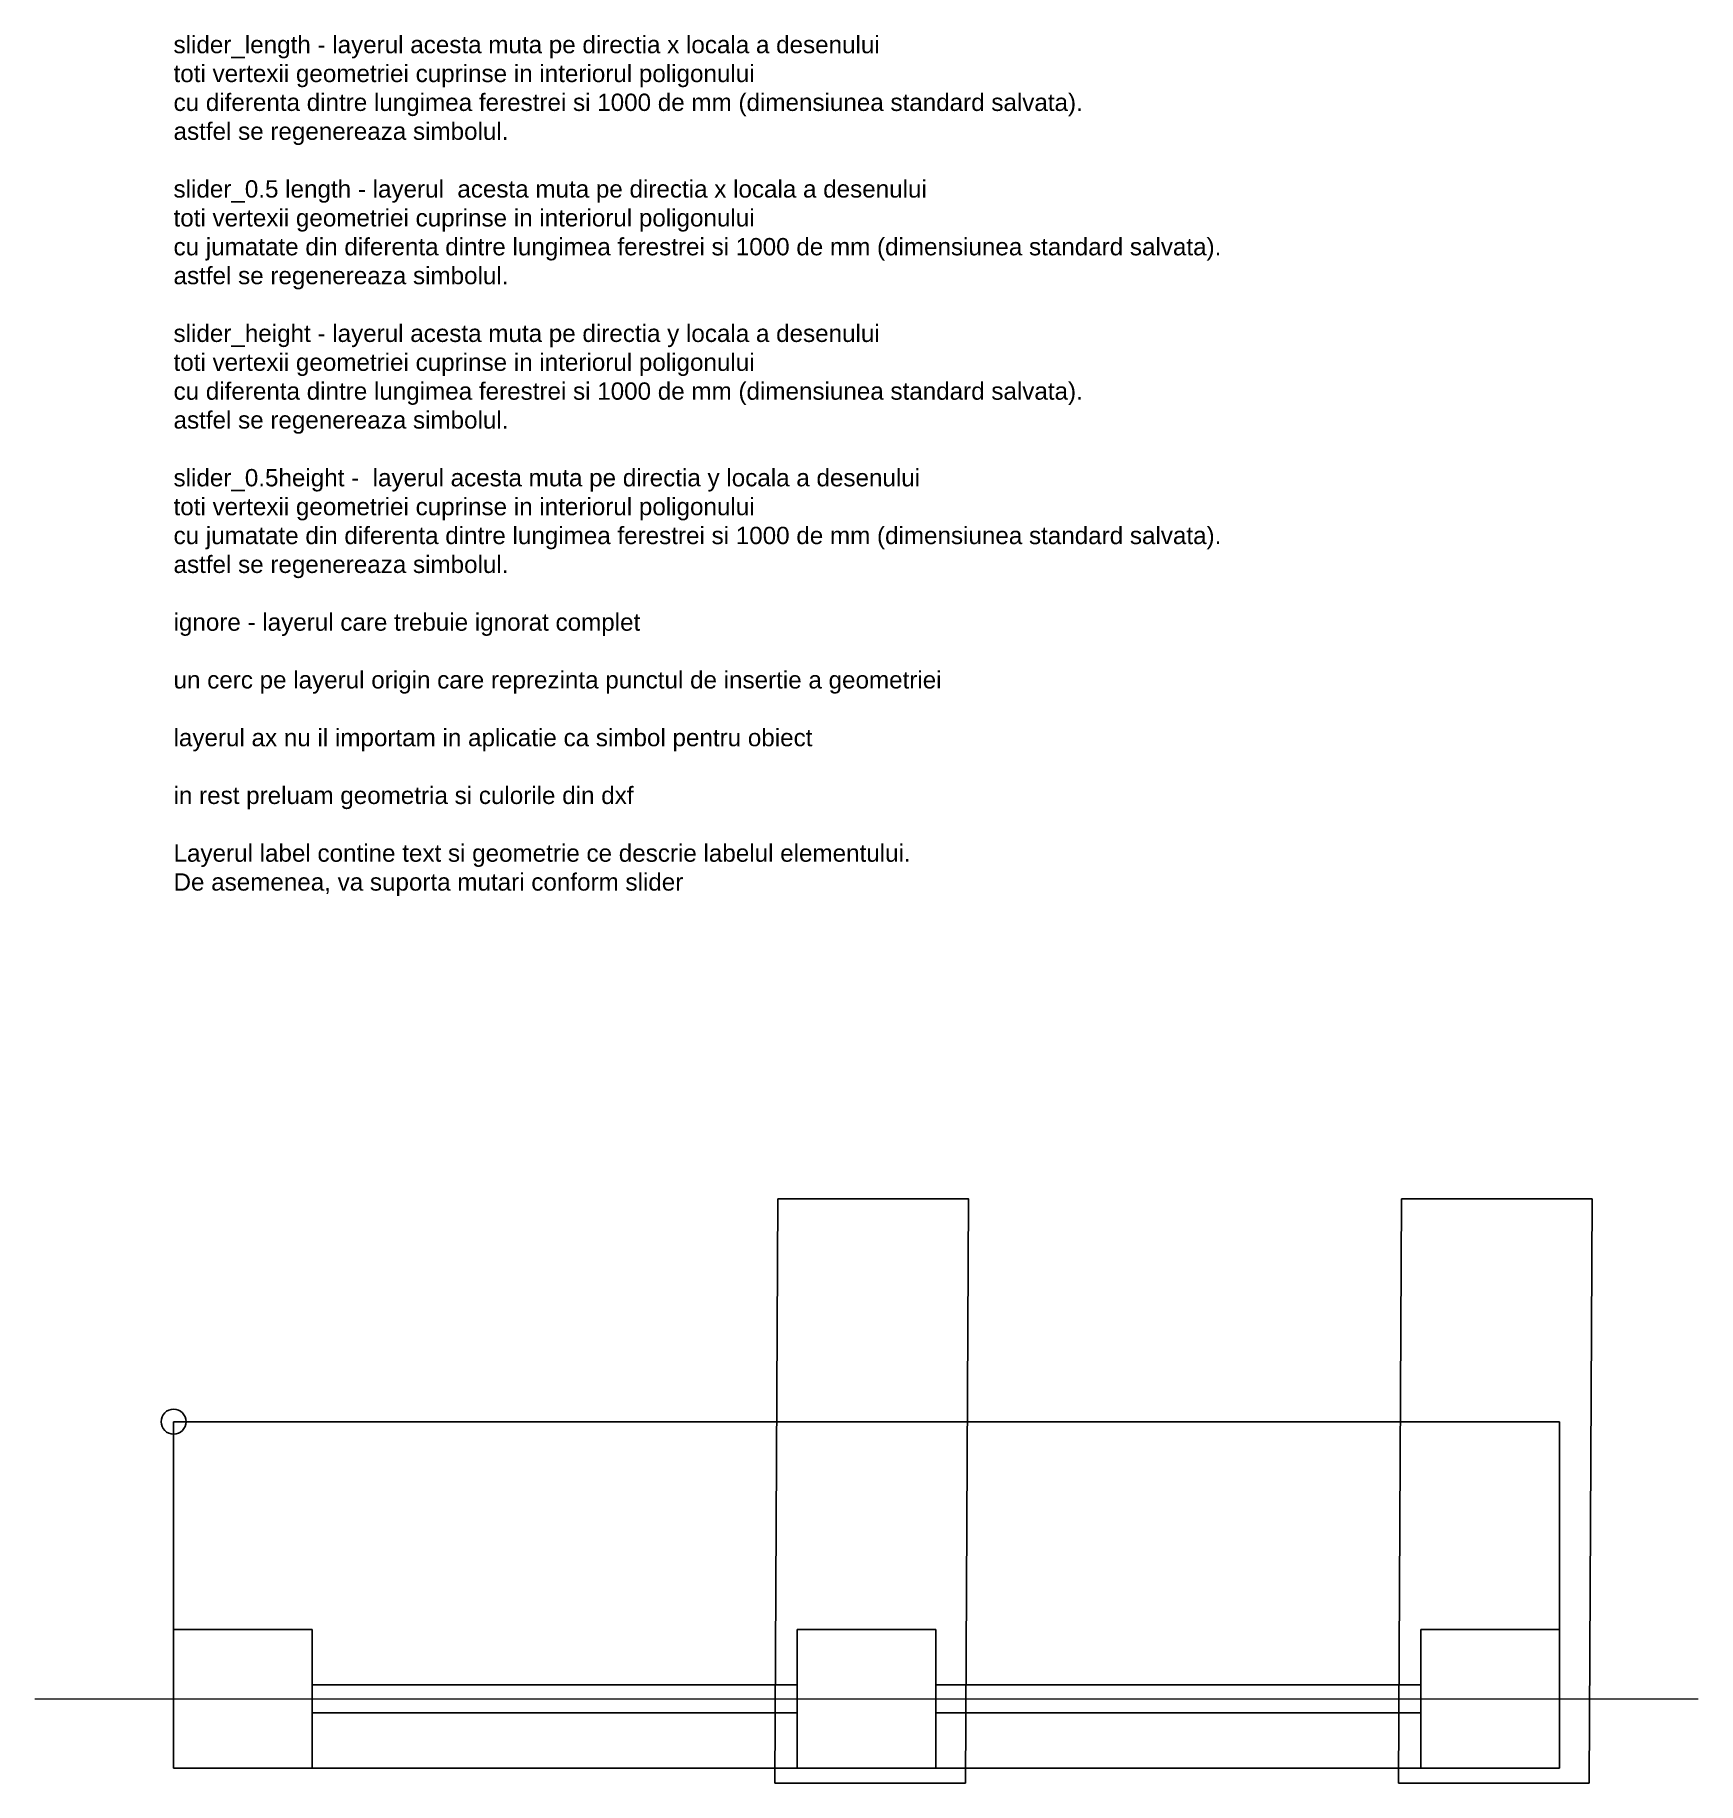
# Model space of a CAD drawing. Header units: millimetres. Extents: x -100 to 1100, y -261 to 1001.
import ezdxf

# ---------------------------------------------------------------- set-up
doc = ezdxf.new("R2010")
doc.units = ezdxf.units.MM
doc.layers.get('0').update_dxf_attribs({"color": 18, "lineweight": 25, "true_color": 0x000000})
doc.layers.add('ax', color=4, linetype='Continuous', lineweight=9)
doc.layers.add('slider_length', color=2, linetype='Continuous', lineweight=25)
for name, color, linetype, lineweight, true_color in [('frame', 18, 'Continuous', 25, 0x000000), ('glass', 18, 'Continuous', 25, 0x000000), ('ignore', 18, 'Continuous', 25, 0x000000), ('origin', 18, 'Continuous', 25, 0x000000), ('slider_0.5length', 18, 'Continuous', 25, 0x000000)]:
    doc.layers.add(name, color=color, linetype=linetype, lineweight=lineweight, true_color=true_color)
doc.styles.add('textstyle3', font='arial.ttf')

msp = doc.modelspace()

# ---------------------------------------------------------------- linework, layer by layer
for p, q in [((1000, 0), (0, 0)), ((0, 0), (0, -250)), ((1000, -250), (1000, 0)), ((0, -250), (1000, -250))]:
    msp.add_line(p, q)
at = {"layer": 'ax'}
msp.add_line((-100, -200), (1100, -200), dxfattribs=at)
at = {"layer": 'frame', "flags": 128}
for points in [[(0, -250), (100, -250), (100, -150), (0, -150)], [(450, -250), (550, -250), (550, -150), (450, -150)], [(900, -250), (1000, -250), (1000, -150), (900, -150)]]:
    msp.add_lwpolyline(points, close=True, dxfattribs=at)
at = {"layer": 'glass', "flags": 128}
for points in [[(100, -190), (450, -190), (450, -210), (100, -210)], [(550, -190), (900, -190), (900, -210), (550, -210)]]:
    msp.add_lwpolyline(points, close=True, dxfattribs=at)
at = {"layer": 'origin'}
msp.add_circle((0, 0), 9, dxfattribs=at)
at = {"layer": 'slider_0.5length', "color": 6, "flags": 128}
msp.add_lwpolyline([(433.9, -260.8), (571.4, -260.8), (573.6, 160.8), (436.1, 160.8)], close=True, dxfattribs=at)
at = {"layer": 'slider_length', "color": 6, "flags": 128}
msp.add_lwpolyline([(883.9, -260.8), (1021.4, -260.8), (1023.6, 160.8), (886.1, 160.8)], close=True, dxfattribs=at)

# ---------------------------------------------------------------- texts
at = {"layer": 'ignore', "insert": (0, 1000), "char_height": 12, "attachment_point": 1, "style": 'textstyle3'}
msp.add_mtext('\\H12.5;slider_length - layerul acesta muta pe directia x locala a desenului \\Ptoti vertexii geometriei cuprinse in interiorul poligonului\\Pcu diferenta dintre lungimea ferestrei si 1000 de mm (dimensiunea standard salvata).\\Pastfel se regenereaza simbolul.\\P\\Pslider_0.5 length - layerul  acesta muta pe directia x locala a desenului \\Ptoti vertexii geometriei cuprinse in interiorul poligonului\\Pcu jumatate din diferenta dintre lungimea ferestrei si 1000 de mm (dimensiunea standard salvata).\\Pastfel se regenereaza simbolul.\\P\\Pslider_height - layerul acesta muta pe directia y locala a desenului \\Ptoti vertexii geometriei cuprinse in interiorul poligonului\\Pcu diferenta dintre lungimea ferestrei si 1000 de mm (dimensiunea standard salvata).\\Pastfel se regenereaza simbolul.\\P\\Pslider_0.5height -  layerul acesta muta pe directia y locala a desenului \\Ptoti vertexii geometriei cuprinse in interiorul poligonului\\Pcu jumatate din diferenta dintre lungimea ferestrei si 1000 de mm (dimensiunea standard salvata).\\Pastfel se regenereaza simbolul.\\P\\Pignore - layerul care trebuie ignorat complet\\P\\Pun cerc pe layerul origin care reprezinta punctul de insertie a geometriei\\P\\Playerul ax nu il importam in aplicatie ca simbol pentru obiect\\P\\Pin rest preluam geometria si culorile din dxf\\P\\PLayerul label contine text si geometrie ce descrie labelul elementului.\\PDe asemenea, va suporta mutari conform slider', dxfattribs=at)

doc.saveas('drawing.dxf')
